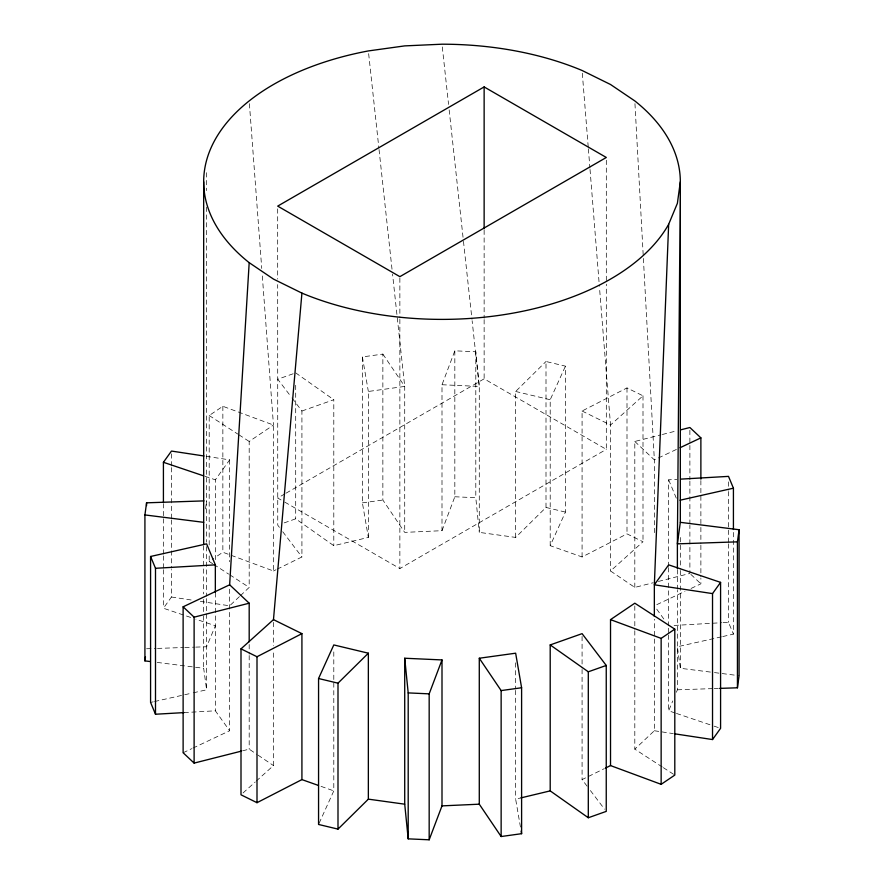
<?xml version="1.0" encoding="UTF-8"?>
<svg xmlns="http://www.w3.org/2000/svg" width="884" height="884" viewBox="0 0 884 884"><rect width="100%" height="100%" fill="white"/><g stroke="black" fill="none" stroke-linecap="round" stroke-linejoin="round"><path stroke-width="0.66" stroke-dasharray="4.42 3.31" d="M205.508 508.886L206.613 500.808M284.162 522.897L295.698 518.82L333.798 545.682L368.352 537.417L362.396 502.863L362.396 356.926L382.86 354.086L382.86 500.035L404.717 532.378L442 530.687L442 384.739L454.829 350.815L475.802 351.766L479.283 386.43L479.283 532.378L515.648 537.417L546.003 507.449L546.003 361.501L565.44 366.153L565.44 512.09L550.202 545.682L582.081 556.964L626.999 533.87L643 541.759L610.524 570.987L634.811 587.407L653.166 582.755M442 530.687L454.829 496.764L454.829 350.815M675.155 712.99L668.658 710.802L672.768 700.924M676.37 692.271L677.387 689.807L677.387 590.302M319.124 823.225L333.798 790.882L333.798 649.066M550.202 545.682L550.202 399.734L565.44 366.153M215.342 559.671L215.342 479.813L229.652 459.868L205.298 456.188M190.679 617.441L163.418 608.236L171.474 597.009L171.474 569.473M515.648 537.417L515.648 391.468L546.003 361.501M239.42 596.612L229.652 605.816L198.535 601.109M240.393 595.683L249.189 587.407L249.189 441.459L273.476 425.038L262.161 273.963M662.238 766.936L634.811 749.157L654.348 730.748L654.348 619.22M582.081 556.964L582.081 411.016L626.999 387.921L643 395.811L610.524 425.038L610.524 570.987M243.034 792.97L255.211 782.02M256.227 781.102L273.476 765.577L273.476 651.298M209.199 544.953L209.199 415.524L222.856 406.286L273.476 425.038L273.476 570.987L222.856 552.235L214.889 557.627M212.624 563.694L209.199 561.473L213.751 558.39M284.847 493.88L277.687 498.012L283.62 501.438M286.04 493.184L484.134 378.827L606.314 449.359L606.314 284.14M284.803 502.123L399.866 568.556L606.314 449.359M273.476 570.987L275.952 569.771M277.189 569.152L301.919 556.964L301.919 411.016L291.919 397.855M587.086 786.174L582.081 779.6L604.336 768.627M676.393 449.448L654.348 459.868L654.348 532.842M183.121 752.748L191.695 748.693M192.911 748.118L229.652 730.748L229.652 587.562M656.801 604.656L684.956 591.341M691.089 588.446L700.879 583.816L700.879 578.302M293.134 373.777L277.753 379.225L291.09 396.761M301.919 411.016L333.798 399.734L333.798 545.682M634.811 587.407L634.811 441.459L661.033 434.817M662.348 434.486L676.768 430.828M658.414 581.429L689.885 573.451L689.885 525.262M242.636 750.814L249.189 749.157L256.913 754.384M520.455 827.048L515.648 799.147L520.963 797.876M150.578 702.426L153.252 701.83M154.578 701.52L191.938 693.111M193.264 692.813L206.613 689.807L206.613 597.186M721.41 636.845L677.387 646.756L680.326 668.282L713.123 672.415M722.747 636.535L733.422 634.137L733.422 530.875M368.352 537.417L368.352 391.468L404.717 386.43L392.551 274.139M362.396 502.863L382.86 500.035M668.658 566.556L668.658 479.813L676.824 479.349M674.105 625.452L721.709 622.712M723.068 622.634L728.504 622.325L733.422 634.137M184.06 712.603L215.342 710.802L229.652 730.748M146.567 648.768L156.114 648.447M157.485 648.403L183.408 647.53M184.778 647.486L194.325 647.165M195.695 647.121L206.613 646.756L215.342 625.761L195.872 619.187M677.387 689.807L712.869 688.614M714.239 688.57L718.327 688.437M442 384.739L479.283 386.43L472.122 320.726M454.829 496.764L475.802 497.714L479.283 532.378M714.482 672.591L739.079 675.685M157.219 662.425L203.674 668.282L206.613 689.807M171.474 597.009L191.773 600.081M654.348 730.748L673.288 733.609M515.648 391.468L550.202 399.734M546.003 507.449L565.44 512.09M204.955 476.31L215.342 479.813M676.448 713.432L712.791 725.698M714.084 726.14L720.582 728.328M321.047 786.362L333.798 790.882M582.081 411.016L610.524 425.038L599.496 287.609M209.199 415.524L237.763 434.055M238.901 434.795L249.189 441.459M663.376 767.677L674.801 775.091M213.762 564.434L228.625 574.07M229.763 574.81L249.189 587.407M258.017 755.124L273.476 765.577M295.698 372.871L333.798 399.734M634.811 441.459L654.348 459.868L643.342 257.697M690.879 574.401L700.879 583.816M590.413 790.561L604.579 809.203M279.421 527.361L277.753 525.162L277.687 284.604M282.758 531.748L301.919 556.964M656.735 609.142L664.691 620.225M382.86 354.086L404.717 386.43L404.717 532.378M668.658 479.813L676.37 498.344M362.396 356.926L368.352 391.468M442.298 46.94L448.564 104.434M449.16 109.903L463.327 239.962M463.47 241.321L471.979 319.356M368.65 53.67L378.893 148.158M379.037 149.529L392.397 272.769M582.302 73.228L588.258 147.44M588.368 148.81L589.915 168.048M590.026 169.43L599.385 286.239M249.398 103.671L261.741 268.471M634.955 103.671L643.265 256.327M728.504 481.879L728.504 490.145M728.504 491.526L728.504 542.467M728.504 543.837L728.504 622.325M700.879 480.553L700.879 525.991M700.879 527.361L700.879 543.881M700.879 545.262L700.879 576.932M689.885 430.265L689.885 444.033M689.885 445.414L689.885 479.835M689.885 481.205L689.885 523.892M680.326 537.483L680.326 569.152M680.326 570.523L680.326 668.282M677.387 569.65L677.387 589.296M668.658 567.605L668.658 625.761M668.658 628.192L668.658 633.695M668.658 635.077L668.658 710.802M643 395.811L643 541.759M634.811 605.971L634.811 629.375M634.811 630.745L634.811 749.157M626.999 387.921L626.999 533.87M606.314 160.225L606.314 282.769M582.081 636.403L582.081 668.072M582.081 669.453L582.081 779.6M515.648 662.834L515.648 689.001M515.648 690.371L515.648 799.147M484.134 230.127L484.134 318.24M484.134 319.621L484.134 378.827M475.802 351.766L475.802 497.714M399.866 278.04L399.866 317.964M399.866 319.345L399.866 568.556M295.698 385.269L295.698 518.82M277.687 208.878L277.687 279.09M273.476 622.38L273.476 645.795M249.189 644.513L249.189 654.16M249.189 655.53L249.189 749.157M229.652 459.868L229.652 561.749M222.856 406.286L222.856 552.235M215.342 592.722L215.342 710.802M209.199 555.97L209.199 561.473M206.613 172.678L206.613 190.601M206.613 207.143L206.613 542.113M206.613 546.61L206.613 596.181M203.674 545.737L203.674 593.926M203.674 599.44L203.674 614.579M203.674 615.96L203.674 668.282M171.474 453.823L171.474 466.211M171.474 467.592L171.474 518.532M171.474 519.914L171.474 568.103M163.418 503.593L163.418 517.361M163.418 518.742L163.418 554.533M163.418 555.914L163.418 568.301M163.418 569.683L163.418 608.236"/><path stroke-width="1.33" d="M249.189 641.762L249.189 603.208L229.652 584.799L249.189 262.67A238.326 137.595 0 0 1 368.352 50.929L404.717 45.891L442 44.2A238.326 137.595 0 0 1 582.081 70.477L610.524 84.499L634.811 100.92A238.326 137.595 0 0 1 680.326 181.795L677.387 203.32L668.658 224.315L654.348 584.799L654.348 616.468M318.494 785.467L301.919 779.6L257.001 802.694L241 794.804L241 648.856L273.476 619.629L301.919 293.112L273.476 279.09L249.189 262.67M150.379 661.564L144.921 660.878L144.921 514.93L146.567 502.819L203.884 500.897M144.921 660.878L145.462 656.834M680.326 522.333L739.079 529.737L737.433 541.848L677.387 543.859L680.326 181.795L680.326 522.333L677.387 543.859L677.387 568.644M719.698 688.393L737.433 687.796L739.079 675.685L739.079 529.737M429.171 839.8L429.171 693.852L442 659.928L404.717 658.237L404.717 804.186L408.198 838.85L429.171 839.8L442 805.876L442 659.928M318.56 678.525L333.798 644.933L368.352 653.199L368.352 799.147L337.997 829.115L318.56 824.463L318.56 678.525L337.997 683.166L368.352 653.199M163.418 502.222L163.418 462.288L171.474 451.061L203.939 455.978M712.526 593.606L720.582 582.379L668.658 564.854L654.348 584.799L712.526 593.606L712.526 739.554L674.647 733.819M712.526 739.554L720.582 728.328L720.582 582.379M610.524 765.577L610.524 619.629L634.811 603.208L674.801 629.143L674.801 775.091L661.144 784.329L610.524 765.577L605.573 768.019M610.524 619.629L661.144 638.381L674.801 629.143M484.134 86.93L277.687 206.116L399.866 276.659L606.314 157.474L484.134 86.93L484.134 228.746M241 648.856L257.001 656.746L301.919 633.651L301.919 779.6M241.321 751.146L194.115 763.102L183.121 752.748L183.121 606.8L229.652 584.799M680.061 447.713L700.879 437.867L689.885 427.513L680.702 429.834M550.202 790.882L550.202 644.933L582.081 633.651L606.247 665.453L606.247 811.39L588.302 817.744L550.202 790.882L520.963 797.876M550.202 644.933L588.302 671.796L606.247 665.453M183.121 606.8L194.115 617.165L249.189 603.208M184.06 712.603L155.496 714.239L150.578 702.426L150.578 556.478L206.613 543.859L215.342 564.854L215.342 592.39M680.061 500.211L733.422 488.189L728.504 476.377L680.901 479.117M479.283 658.237L515.648 653.199L521.604 687.752L521.604 833.689L501.14 836.529L479.283 804.186L479.283 658.237L501.14 690.581L501.14 836.529M501.14 690.581L521.604 687.752M150.578 556.478L155.496 568.29L215.342 564.854M442 805.876L479.283 804.186M404.717 658.237L408.198 692.901L429.171 693.852M144.921 514.93L203.674 522.333M368.352 799.147L404.717 804.186M163.418 462.288L203.651 475.868M273.476 619.629L301.919 633.651M521.151 831.037L521.604 833.689M737.433 541.848L737.433 687.796M733.422 488.189L733.422 529.494M700.879 437.867L700.879 479.172M661.144 638.381L661.144 784.329M588.302 671.796L588.302 817.744M408.198 692.901L408.198 838.85M337.997 683.166L337.997 829.115M257.001 656.746L257.001 802.694M203.674 181.795L203.674 544.367M194.115 617.165L194.115 763.102M155.496 568.29L155.496 714.239M146.567 502.819L146.567 505.571M668.658 224.315A238.326 137.595 0 0 1 301.919 293.112"/></g></svg>
